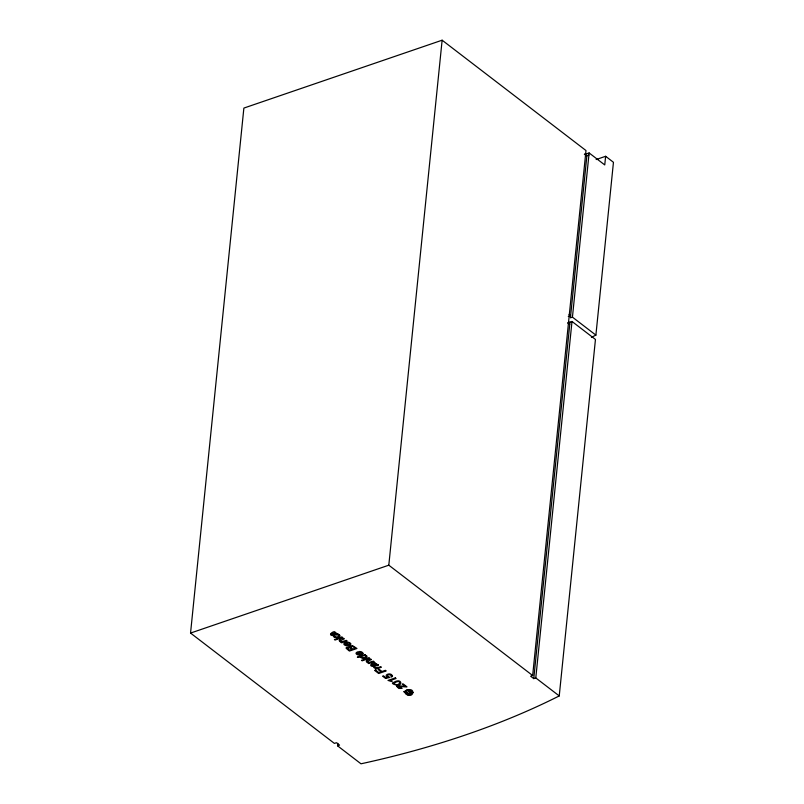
<?xml version="1.0" encoding="UTF-8"?>
<svg xmlns="http://www.w3.org/2000/svg" width="804" height="804" viewBox="0 0 804 804"><rect width="100%" height="100%" fill="white"/><g stroke="black" fill="none" stroke-linecap="round" stroke-linejoin="round"><path stroke-width="1.21" d="M337.791 743.318L337.539 745.81L339.559 745.117L336.434 742.715L334.404 743.409L190.548 633.07L243.873 108.078L442.13 40.2L585.985 150.539L532.66 675.531L530.64 676.224L533.766 678.616L535.786 677.933L559.242 695.922L595.452 339.449L571.996 321.459L567.604 322.957M532.66 675.531L388.804 565.192L442.13 40.2M533.766 678.616L569.976 322.143M584.528 153.996L586.87 155.795L570.418 317.821L572.438 317.138L595.895 335.127L591.432 337.298M535.786 677.933L571.996 321.459M572.438 317.138L589.121 152.941L584.367 154.569M596.136 159.544L605.633 156.288L604.749 164.931L589.121 152.941M595.895 335.127L613.452 162.287L605.633 156.288M586.87 155.795L588.9 155.102M568.267 316.474L570.639 315.671L569.071 314.464M190.548 633.07L388.804 565.192M568.197 323.107L569.755 324.303M337.539 745.81L360.986 763.8A775.337 413.155 5.8 0 0 559.242 695.922M338.072 634.075C338.132 637.069 325.932 631.16 334.022 635.12L334.685 635.632C324.836 636.054 335.6 629.381 335.127 632.547L338.072 634.075M378.262 664.908C378.322 667.893 366.121 661.983 374.212 665.943L374.875 666.456C365.026 666.878 375.79 660.205 375.317 663.37L378.262 664.908M392.513 683.179L392.513 683.581C403.97 689.762 403.106 675.511 392.513 683.179M340.092 640.537L341.831 641.622L346.383 640.376L347.097 640.919L341.61 642.808L340.926 642.285L341.71 642.014C336.916 641.823 339.71 637.753 343.64 638.265L344.363 638.828L340.092 640.537M367.187 661.32L368.925 662.395L373.478 661.159L374.192 661.702L368.694 663.581L368.021 663.069L368.805 662.797C364.011 662.607 366.805 658.526 370.734 659.049L371.458 659.602L367.187 661.32M403.98 691.691C413.608 703.178 417.859 683.571 403.98 691.691M411.346 692.344C411.025 694.947 404.271 693.681 406.593 691.52L407.658 693.209L410.492 692.495A1.407 0.744 5.8 0 0 410.412 691.932L408 691.018L410.241 691.219L411.346 692.344M412.814 692.495C403.477 701.048 402.271 683.37 412.814 692.495M350.795 644.004C349.991 648.024 339.841 644.627 345.549 642.456L348.645 644.828L349.69 644.135L349.016 643.089L347.047 642.788C345.429 641.491 350.795 642.215 350.795 644.004M362.986 653.361C362.182 657.381 352.031 653.974 357.74 651.803L360.835 654.175L361.88 653.481L361.217 652.446L359.237 652.144C357.619 650.848 362.986 651.572 362.986 653.361M396.804 686.475L398.814 688.475L402.09 688.365L401.367 687.802C392.282 685.691 404.573 686.968 406.975 686.847L403.075 683.852L402.201 684.154L405.306 686.536L397.879 685.601A2.814 1.497 5.8 0 0 396.965 686.204L396.804 686.475M392.493 676.094L391.538 677.089L391.106 676.345A1.538 0.824 5.8 0 0 391.327 675.712L389.829 674.717L387.628 674.968L387.588 676.325L389.94 677.41L385.548 678.425L382.603 676.164L383.488 675.862L385.91 677.712L388.191 677.199C382.543 675.531 390.071 672.003 392.081 675.249A3.256 1.739 5.8 0 1 392.493 676.094M393.628 683.34C399.729 688.294 403.286 677.41 393.628 683.34M350.433 646.738L352.665 649.099L355.318 648.195L352.433 646.315L350.433 646.738M347.459 648.044L349.499 650.185L351.84 649.381L349.418 647.733A1.226 0.653 5.8 0 0 348.333 647.642L347.459 648.044M349.368 646.315L349.449 647.22L346.544 647.421A2.181 1.156 5.8 0 0 346.222 648.386L349.418 651.069L356.966 648.486L352.604 645.692L349.368 646.315M336.916 634.034L336.514 634.426A1.035 0.553 5.8 0 1 335.419 634.436L333.097 633.281L335.178 632.939L336.916 634.034M377.106 664.858L376.704 665.25A1.035 0.553 5.8 0 1 375.609 665.26L373.287 664.104L375.367 663.762L377.106 664.858M344.795 643.753L345.66 645.029L347.891 645.069L345.549 643.27L344.795 643.753M356.986 653.099L357.85 654.386L360.081 654.416L357.74 652.617L356.986 653.099M339.077 634.768L337.348 637.27L333.68 636.718L338.755 638.024L334.374 639.522L335.057 640.054L342.604 637.471L341.911 636.939L338.534 637.451L339.991 635.472L339.077 634.768M366.172 655.551L364.443 658.054L360.765 657.501L365.84 658.808L361.468 660.305L362.152 660.828L369.689 658.255L369.006 657.722L365.619 658.235L367.086 656.245L366.172 655.551M358.403 656.788L357.348 657.149L359.127 657.35L358.403 656.788M364.885 654.567L359.418 656.436L360.142 656.999L365.619 655.119L364.885 654.567M374.714 667.219L373.739 667.561L376.171 668.265L375.227 668.586L375.9 669.109L381.397 667.23L380.684 666.677L376.895 667.893L374.714 667.219M375.548 670.084L374.624 670.395L378.674 673.501L386.211 670.918L385.417 670.315L381.99 671.491L379.126 669.29L378.232 669.601L381.096 671.792L378.805 672.576L375.548 670.084M395.317 677.903L388 680.415L391.508 681.541L392.211 681.3L390.875 680.274L396.081 678.486L395.317 677.903"/></g></svg>
